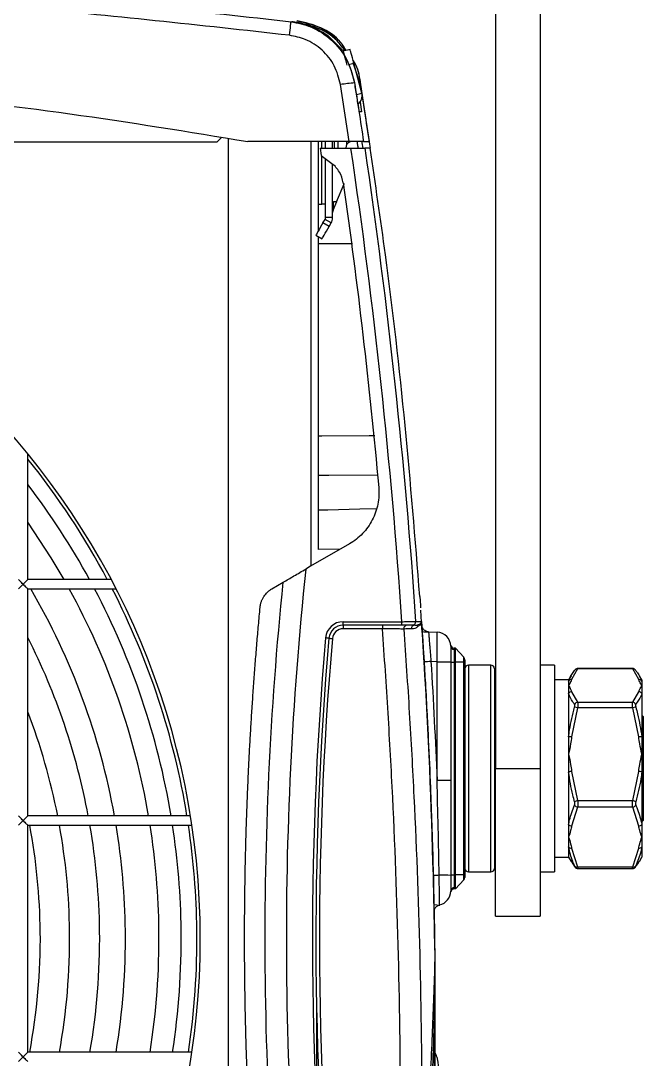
# Model space of a CAD drawing. Extents: x 14.8 to 109.8, y 1.6 to 86.6.
# Drawn here: x 51.498 to 54.133, y 36.308 to 40.702 of the extents above; entities that cross this region are included whole.
import ezdxf

# ---------------------------------------------------------------- set-up
doc = ezdxf.new("R2010")
doc.units = 0
doc.header["$MEASUREMENT"] = 0
doc.layers.add('OBJECT', color=7, linetype='CONTINUOUS')

msp = doc.modelspace()

# ---------------------------------------------------------------- linework, layer by layer
at = {"layer": 'OBJECT'}
for p, q in [((53.5073, 44.1632), (53.5073, 37.5382)), ((53.6973, 44.1632), (53.6973, 37.5382)), ((52.6426, 40.6983), (52.6455, 40.6979)), ((52.6462, 40.6978), (52.6455, 40.6979)), ((52.6526, 40.697), (52.6666, 40.6953)), ((52.7965, 40.6411), (52.8638, 40.5731)), ((52.8923, 40.5807), (52.8633, 40.5729)), ((52.8856, 40.5168), (52.9078, 40.5227)), ((52.935, 40.4364), (52.9051, 40.5247)), ((52.9418, 40.3959), (52.9078, 40.5227)), ((52.8891, 40.1913), (52.8521, 40.432)), ((52.912, 40.4392), (52.9111, 40.4393)), ((52.935, 40.4364), (52.9405, 40.4007)), ((52.9586, 40.2908), (52.9366, 40.443)), ((52.9198, 40.39), (52.9418, 40.3959)), ((52.9422, 40.3899), (52.9728, 40.1913)), ((52.9344, 40.3584), (52.941, 40.3163)), ((52.941, 40.3163), (52.9313, 40.3163)), ((52.3283, 40.1882), (52.3487, 40.2086)), ((52.3283, 40.1882), (45.6883, 40.1882)), ((52.3783, 33.4632), (52.3783, 40.204)), ((52.8891, 40.1913), (52.4594, 40.1913)), ((52.7263, 40.1913), (52.7263, 38.3945)), ((52.7583, 39.8132), (52.7583, 40.1913)), ((52.7651, 40.1632), (52.7694, 40.1326)), ((52.7651, 40.1632), (52.8958, 40.1632)), ((52.7733, 40.1632), (52.7733, 40.1913)), ((52.7883, 40.1632), (52.7883, 40.1913)), ((52.8183, 40.1632), (52.8183, 40.1913)), ((52.8787, 40.1769), (52.8793, 40.1913)), ((52.9492, 40.1913), (52.9728, 40.1913)), ((52.9782, 40.1632), (52.9544, 40.1632)), ((52.7733, 39.9263), (52.7733, 40.1297)), ((52.7883, 39.8692), (52.7883, 40.1184)), ((52.8183, 39.8692), (52.8183, 40.0956)), ((52.7583, 39.9263), (52.7733, 39.9263)), ((52.7883, 39.9263), (52.7733, 39.9263)), ((52.8203, 39.9009), (52.8358, 39.9374)), ((52.7777, 39.8468), (52.7863, 39.8617)), ((52.8123, 39.8467), (52.7863, 39.8617)), ((52.8183, 39.8692), (52.7883, 39.8692)), ((52.8037, 39.8318), (52.7777, 39.8468)), ((52.8037, 39.8318), (52.8123, 39.8467)), ((52.7477, 39.7949), (52.7737, 39.7799)), ((52.7583, 38.4647), (52.7583, 39.7888)), ((52.9032, 39.7583), (52.7583, 39.7583)), ((51.5283, 38.3382), (51.5283, 38.8706)), ((52.8522, 38.4671), (52.7583, 38.4647)), ((51.881, 38.3382), (51.5283, 38.3382)), ((52.5611, 38.2982), (52.6094, 38.3266)), ((51.5283, 38.2982), (51.9018, 38.2982)), ((51.5283, 37.3382), (51.5283, 38.2982)), ((53.1115, 38.1445), (52.8625, 38.1445)), ((52.8625, 38.1445), (52.8625, 38.1295)), ((52.863, 38.1595), (53.112, 38.1595)), ((53.0295, 38.1445), (53.0295, 38.1295)), ((53.1665, 38.1445), (53.155, 38.1445)), ((53.1699, 38.1605), (53.1947, 38.1605)), ((53.1943, 38.1593), (53.1944, 38.1595)), ((53.0295, 38.1295), (52.8625, 38.1295)), ((53.2248, 38.1165), (53.2604, 38.1152)), ((53.3183, 38.0553), (53.3183, 37.9903)), ((53.3383, 38.0475), (53.3324, 38.0477)), ((53.3328, 38.0418), (53.3328, 37.9882)), ((53.3383, 37.9882), (53.3383, 38.0475)), ((53.3383, 38.0475), (53.3743, 38.009)), ((53.3743, 37.9882), (53.3743, 38.009)), ((53.2059, 37.9894), (53.2049, 38.0053)), ((53.2604, 37.9903), (53.2348, 37.9912)), ((53.2604, 37.489), (53.2604, 37.9903)), ((53.2604, 37.9903), (53.3183, 37.9903)), ((53.3183, 37.9903), (53.3183, 37.489)), ((53.3183, 37.9882), (53.3328, 37.9882)), ((53.3328, 37.9882), (53.3328, 37.0882)), ((53.3383, 37.9882), (53.3328, 37.9882)), ((53.3383, 37.0882), (53.3383, 37.9882)), ((53.3743, 37.9882), (53.3383, 37.9882)), ((53.3743, 37.0882), (53.3743, 37.9882)), ((53.3743, 37.9882), (53.3783, 37.9882)), ((53.3783, 37.9987), (53.3783, 37.9882)), ((53.3783, 37.9882), (53.3783, 37.0882)), ((53.4883, 37.9757), (53.3933, 37.9757)), ((53.3933, 37.9757), (53.3933, 37.5382)), ((53.4883, 37.5382), (53.4883, 37.9757)), ((53.7573, 37.9757), (53.6973, 37.9757)), ((53.7573, 37.9757), (53.7573, 37.1007)), ((53.5033, 37.9607), (53.5033, 37.5382)), ((53.8276, 37.931), (53.8173, 37.9132)), ((53.8557, 37.9594), (53.8303, 37.9152)), ((54.089, 37.9594), (53.8557, 37.9594)), ((54.088, 37.9613), (53.8566, 37.9613)), ((54.1143, 37.9152), (54.089, 37.9594)), ((54.1273, 37.9132), (54.117, 37.9311)), ((53.8173, 37.9132), (53.7573, 37.9132)), ((53.8173, 37.9132), (53.8173, 37.9085)), ((53.8173, 37.9085), (53.8173, 37.1632)), ((53.8173, 37.9085), (53.8173, 37.8891)), ((53.8173, 37.8891), (53.8173, 37.8553)), ((54.1273, 37.9132), (54.1273, 37.9085)), ((54.1273, 37.9085), (54.1273, 37.8891)), ((54.1273, 37.8891), (54.1273, 37.8553)), ((53.8173, 37.8553), (53.8173, 37.6722)), ((53.8303, 37.863), (53.8557, 37.8188)), ((54.089, 37.8188), (54.1143, 37.863)), ((54.1273, 37.8553), (54.1273, 37.6722)), ((53.8557, 37.7956), (53.8303, 37.6719)), ((53.8557, 37.8188), (54.089, 37.8188)), ((54.089, 37.7956), (53.8557, 37.7956)), ((54.1143, 37.6719), (54.089, 37.7956)), ((54.1333, 37.7582), (54.1273, 37.7642)), ((54.1333, 37.7582), (54.1333, 37.3182)), ((53.8173, 37.6722), (53.8173, 37.5991)), ((54.1273, 37.6722), (54.1273, 37.5991)), ((53.8173, 37.5991), (53.8173, 37.5234)), ((54.1273, 37.5991), (54.1273, 37.5234)), ((53.3933, 37.5382), (53.3933, 37.1007)), ((53.4883, 37.1007), (53.4883, 37.5382)), ((53.5033, 37.5382), (53.5033, 37.1157)), ((53.5073, 37.5382), (53.6973, 37.5382)), ((53.5073, 36.9132), (53.5073, 37.5382)), ((53.6973, 37.5382), (53.6973, 36.9132)), ((53.8303, 37.5262), (53.8557, 37.4025)), ((54.089, 37.4025), (54.1143, 37.5262)), ((53.2604, 37.489), (53.3183, 37.489)), ((53.8173, 37.5234), (53.8173, 37.3019)), ((54.1273, 37.5234), (54.1273, 37.3019)), ((53.8557, 37.4025), (54.089, 37.4025)), ((53.8557, 37.3744), (53.8303, 37.295)), ((54.089, 37.3744), (53.8557, 37.3744)), ((54.1143, 37.295), (54.089, 37.3744)), ((52.2165, 37.3382), (51.5283, 37.3382)), ((54.1273, 37.3122), (54.1333, 37.3182)), ((51.5283, 37.2982), (52.2227, 37.2982)), ((51.5283, 36.3382), (51.5283, 37.2982)), ((53.8173, 37.3019), (53.8173, 37.2482)), ((54.1273, 37.3019), (54.1273, 37.2482)), ((53.8173, 37.2482), (53.8173, 37.2063)), ((54.1273, 37.2482), (54.1273, 37.2063)), ((53.8173, 37.2063), (53.8173, 37.1632)), ((53.8303, 37.2014), (53.8557, 37.1219)), ((54.089, 37.1219), (54.1143, 37.2014)), ((54.1273, 37.2063), (54.1273, 37.1632)), ((53.7573, 37.1632), (53.8173, 37.1632)), ((53.8173, 37.1632), (53.8276, 37.1454)), ((53.8286, 37.146), (53.8427, 37.1237)), ((54.117, 37.1454), (54.1273, 37.1632)), ((53.2448, 37.0858), (53.245, 37.0773)), ((53.2453, 37.0675), (53.2448, 37.0858)), ((53.3183, 37.0882), (53.3328, 37.0882)), ((53.3328, 37.0882), (53.3328, 37.0339)), ((53.3383, 37.0882), (53.3328, 37.0882)), ((53.3383, 37.0289), (53.3383, 37.0882)), ((53.3743, 37.0882), (53.3383, 37.0882)), ((53.3743, 37.0675), (53.3743, 37.0882)), ((53.3743, 37.0882), (53.3783, 37.0882)), ((53.3783, 37.0882), (53.3783, 37.0777)), ((53.3933, 37.1007), (53.4883, 37.1007)), ((53.6973, 37.1007), (53.7573, 37.1007)), ((53.8557, 37.1219), (54.089, 37.1219)), ((53.8566, 37.1151), (54.088, 37.1151)), ((53.3743, 37.0675), (53.3383, 37.0289)), ((53.3325, 37.0287), (53.3324, 37.0287)), ((53.3383, 37.0289), (53.3325, 37.0287)), ((53.2604, 36.9612), (53.2473, 36.9607)), ((53.5073, 36.9132), (53.6973, 36.9132)), ((52.75, 36.5549), (52.75, 36.1842)), ((52.2227, 36.3382), (51.5283, 36.3382))]:
    msp.add_line(p, q, dxfattribs=at)
at = {"layer": 'OBJECT', "flags": 128}
for points in [[(52.6356, 40.6408), (52.637, 40.6521), (52.6383, 40.6629), (52.6395, 40.6729), (52.6405, 40.6815), (52.6414, 40.6887), (52.6421, 40.6939), (52.6425, 40.6972), (52.6426, 40.6983)], [(52.8633, 40.5729), (52.8636, 40.5718), (52.8645, 40.5685), (52.8659, 40.5632), (52.8678, 40.556), (52.8702, 40.5472), (52.8729, 40.5372), (52.8758, 40.5263), (52.8788, 40.515)], [(52.9078, 40.5227), (52.9048, 40.534), (52.9019, 40.5449), (52.8992, 40.5549), (52.8968, 40.5637), (52.8949, 40.5709), (52.8934, 40.5763), (52.8926, 40.5796), (52.8923, 40.5807)], [(52.7694, 40.1326), (52.7753, 40.1282), (52.8147, 40.0985)], [(52.8354, 39.9363), (52.8672, 40.0127), (52.8677, 40.0138)], [(52.7777, 39.8468), (52.7719, 39.8367), (52.7663, 39.827), (52.7611, 39.818), (52.7565, 39.8101), (52.7528, 39.8036), (52.75, 39.7988), (52.7483, 39.7959), (52.7477, 39.7949)], [(52.7737, 39.7799), (52.7743, 39.7809), (52.776, 39.7838), (52.7788, 39.7886), (52.7825, 39.7951), (52.7871, 39.803), (52.7922, 39.812), (52.7979, 39.8217), (52.8037, 39.8318)], [(52.7583, 38.9459), (52.7722, 38.9459), (52.9727, 38.9473), (52.997, 38.9475)], [(53.0115, 38.7801), (52.8021, 38.7787), (52.7722, 38.7785), (52.7583, 38.7784)], [(52.7583, 38.6322), (52.7981, 38.6333), (52.9343, 38.6368), (53.0045, 38.6386)], [(51.6816, 38.3382), (51.627, 38.4304), (51.5283, 38.5807)], [(52.8893, 38.4886), (52.7253, 38.3939), (52.7052, 38.3824)], [(51.5083, 38.3182), (51.5049, 38.3217), (51.5015, 38.3251), (51.4983, 38.3282), (51.4955, 38.3311), (51.493, 38.3335), (51.491, 38.3355), (51.4895, 38.337), (51.4886, 38.3379), (51.4883, 38.3382)], [(51.4883, 38.2982), (51.4884, 38.2983), (51.4891, 38.299), (51.4904, 38.3003), (51.4924, 38.3023), (51.4949, 38.3047), (51.4978, 38.3077), (51.5011, 38.311), (51.5046, 38.3145), (51.5083, 38.3182)], [(51.5283, 38.3382), (51.528, 38.3379), (51.5271, 38.337), (51.5256, 38.3355), (51.5236, 38.3335), (51.5212, 38.3311), (51.5183, 38.3282), (51.5152, 38.3251), (51.5118, 38.3217), (51.5083, 38.3182)], [(51.5083, 38.3182), (51.512, 38.3145), (51.5155, 38.311), (51.5189, 38.3077), (51.5218, 38.3047), (51.5243, 38.3023), (51.5262, 38.3003), (51.5276, 38.299), (51.5282, 38.2983), (51.5283, 38.2982)], [(52.8027, 38.0897), (52.803, 38.0896), (52.8038, 38.0896), (52.8052, 38.0894), (52.8071, 38.0893), (52.8093, 38.0891), (52.8119, 38.0889), (52.8147, 38.0886), (52.8176, 38.0884)], [(53.8439, 37.9547), (53.8437, 37.9544), (53.8427, 37.9528)], [(54.102, 37.9528), (54.101, 37.9544), (54.1007, 37.9547)], [(51.5083, 37.3182), (51.5049, 37.3217), (51.5015, 37.3251), (51.4983, 37.3282), (51.4955, 37.3311), (51.493, 37.3335), (51.491, 37.3355), (51.4895, 37.337), (51.4886, 37.3379), (51.4883, 37.3382)], [(51.4883, 37.2982), (51.4884, 37.2983), (51.4891, 37.299), (51.4904, 37.3003), (51.4924, 37.3023), (51.4949, 37.3047), (51.4978, 37.3077), (51.5011, 37.311), (51.5046, 37.3145), (51.5083, 37.3182)], [(51.5283, 37.3382), (51.528, 37.3379), (51.5271, 37.337), (51.5256, 37.3355), (51.5236, 37.3335), (51.5212, 37.3311), (51.5183, 37.3282), (51.5152, 37.3251), (51.5118, 37.3217), (51.5083, 37.3182)], [(51.5083, 37.3182), (51.512, 37.3145), (51.5155, 37.311), (51.5189, 37.3077), (51.5218, 37.3047), (51.5243, 37.3023), (51.5262, 37.3003), (51.5276, 37.299), (51.5282, 37.2983), (51.5283, 37.2982)], [(53.8427, 37.1237), (53.8437, 37.1221), (53.8439, 37.1218)], [(54.1007, 37.1218), (54.101, 37.1221), (54.102, 37.1237)], [(53.2508, 36.7704), (53.2494, 36.8649), (53.2453, 37.0675)], [(53.3189, 37.019), (53.3185, 37.0179), (53.3183, 37.0167)], [(51.5083, 36.3182), (51.5049, 36.3217), (51.5015, 36.3251), (51.4983, 36.3282), (51.4955, 36.3311), (51.493, 36.3335), (51.491, 36.3355), (51.4895, 36.337), (51.4886, 36.3379), (51.4883, 36.3382)], [(51.5283, 36.3382), (51.528, 36.3379), (51.5271, 36.337), (51.5256, 36.3355), (51.5236, 36.3335), (51.5212, 36.3311), (51.5183, 36.3282), (51.5152, 36.3251), (51.5118, 36.3217), (51.5083, 36.3182)], [(51.4883, 36.2982), (51.4884, 36.2983), (51.4891, 36.299), (51.4904, 36.3003), (51.4924, 36.3023), (51.4949, 36.3047), (51.4978, 36.3077), (51.5011, 36.311), (51.5046, 36.3145), (51.5083, 36.3182)], [(51.5083, 36.3182), (51.512, 36.3145), (51.5155, 36.311), (51.5189, 36.3077), (51.5218, 36.3047), (51.5243, 36.3023), (51.5262, 36.3003), (51.5276, 36.299), (51.5282, 36.2983), (51.5283, 36.2982)]]:
    msp.add_lwpolyline(points, dxfattribs=at)
at = {"layer": 'OBJECT'}
for centre, radius, start, end in [((52.6512, 40.6856), 0.0115, 71.9949, 83.0019), ((52.8372, 40.6069), 0.0532, 139.9011, 144.756), ((52.9385, 39.9789), 0.4612, 93.4025, 100.7915), ((52.8983, 40.3842), 0.045, 308.577, 15), ((52.9049, 40.1632), 0.03, 108.1902, 180), ((49.0083, 36.8182), 3.25, 0, 267.3717), ((52.8433, 39.8911), 0.025, 157.0138, 179.9722), ((52.7733, 39.8692), 0.015, 330, 0), ((52.7733, 39.8692), 0.045, 330, 0), ((49.0083, 36.8182), 3.2357, 28.019, 38.8473), ((49.0083, 36.8182), 3.1693, 28.6594, 37.3324), ((49.0083, 36.8182), 2.9331, 10.2119, 30.3042), ((49.0083, 36.8182), 3.0752, 9.7353, 28.7688), ((49.0083, 36.8182), 3.1693, 9.4435, 27.8385), ((49.0083, 36.8182), 3.2357, 9.248, 27.2196), ((27.8039, 36.4432), 25.449, 3.51915, 3.97698), ((52.863, 38.0845), 0.075, 90, 175.0376), ((52.8625, 38.0845), 0.06, 90, 175.0376), ((52.7551, 38.1557), 0.1079, 354.0131, 1.9886), ((53.0041, 38.1557), 0.1079, 354.0131, 1.9886), ((53.1345, 38.1295), 0.015, 90.0838, 183.9225), ((53.1665, 38.1295), 0.015, 90.0476, 182.0348), ((53.155, 38.1595), 0.015, 270.0067, 3.874), ((52.8625, 38.0845), 0.045, 90, 175.0376), ((53.2583, 38.0553), 0.06, 0, 88), ((49.0083, 36.8182), 2.8241, 10.6103, 26.8352), ((67.4463, 36.8182), 14.7132, 175.03757, 185.88151), ((67.4458, 36.8182), 14.6982, 175.03757, 185.88151), ((67.4458, 36.8182), 14.6832, 175.03757, 185.88151), ((52.69, 36.9183), 1.1768, 84.5059, 85.2109), ((53.333, 38.0627), 0.015, 185.6928, 268), ((53.3326, 38.056), 0.0143, 183.0253, 270.9889), ((53.3633, 37.9987), 0.015, 0, 43), ((53.4324, 34.6284), 3.3686, 93.3628, 93.8553), ((53.3933, 37.9607), 0.015, 90, 180), ((53.4883, 37.9607), 0.015, 0, 90), ((53.8541, 37.9464), 0.0131, 82.9524, 140.7074), ((54.0905, 37.9462), 0.0132, 39.9107, 96.717), ((53.8295, 37.9008), 0.0144, 86.5953, 147.4744), ((54.1152, 37.9008), 0.0144, 32.5257, 93.4057), ((53.5183, 37.8655), 0.015, 180, 222.8334), ((53.8309, 37.8472), 0.0158, 92.1095, 149.1584), ((54.1138, 37.8472), 0.0158, 30.8415, 87.8917), ((53.8574, 37.8025), 0.0164, 96.1484, 154.3244), ((53.8411, 37.7494), 0.0484, 72.5109, 88.1449), ((54.0872, 37.8025), 0.0164, 25.6769, 83.8503), ((54.1035, 37.7494), 0.0484, 91.8549, 107.4892), ((49.0083, 36.8182), 2.6969, 11.1173, 20.8648), ((53.8228, 37.6194), 0.0531, 81.883, 95.9475), ((54.1218, 37.6194), 0.0531, 84.0527, 98.1167), ((53.8354, 37.4696), 0.0568, 95.1493, 108.58), ((54.1092, 37.4696), 0.0568, 71.4199, 84.8514), ((53.8695, 37.3468), 0.0574, 103.9098, 117.822), ((54.0752, 37.3468), 0.0574, 62.1788, 76.0893), ((53.8587, 37.3929), 0.0187, 210.9049, 260.7002), ((54.086, 37.3929), 0.0187, 279.3012, 329.0938), ((49.0083, 36.8182), 2.5729, 0.6515, 10.7522), ((49.0083, 36.8182), 2.6969, 0.6515, 10.2524), ((49.0083, 36.8182), 2.8241, 0.6515, 9.7857), ((49.0083, 36.8182), 2.9331, 0.6515, 9.4189), ((49.0083, 36.8182), 3.0752, 0.6515, 8.98), ((49.0083, 36.8182), 3.1693, 0.6515, 8.7112), ((49.0083, 36.8182), 3.2357, 0.6515, 8.5311), ((53.8312, 37.3123), 0.0173, 217.0158, 267.2063), ((54.1135, 37.3123), 0.0173, 272.7925, 322.9843), ((53.5183, 37.211), 0.015, 137.1666, 180), ((53.8285, 37.2161), 0.0149, 221.1693, 277.0065), ((54.1161, 37.2161), 0.0149, 262.9928, 318.8305), ((53.4265, 30.6499), 6.4385, 91.39871, 91.61676), ((53.2801, 34.1129), 2.9736, 89.2641, 90.2084), ((53.3933, 37.1157), 0.015, 180, 270), ((53.4883, 37.1157), 0.015, 270, 0), ((53.8525, 37.1342), 0.0127, 219.4784, 284.494), ((54.0922, 37.1342), 0.0127, 255.5072, 320.5204), ((53.3633, 37.0777), 0.015, 317, 0), ((53.2583, 37.0196), 0.06, 282.725, 359.9996), ((53.3327, 37.0195), 0.0143, 89.4096, 177.4169), ((53.333, 37.0137), 0.015, 92, 159.2219), ((49.0083, 36.8182), 2.5729, 349.2478, 0.6515), ((49.0083, 36.8182), 2.6969, 349.7476, 0.6515), ((49.0083, 36.8182), 2.8241, 350.2143, 0.6515), ((49.0083, 36.8182), 2.9331, 350.5811, 0.6515), ((49.0083, 36.8182), 3.0752, 351.02, 0.6515), ((49.0083, 36.8182), 3.1693, 351.2888, 0.6515), ((49.0083, 36.8182), 3.2357, 351.4689, 0.6515), ((49.0083, 36.8182), 3.25, 272.6283, 0), ((27.8039, 36.4432), 25.449, 357.75535, 0.62349)]:
    msp.add_arc(centre, radius, start, end, dxfattribs=at)
msp.add_ellipse((53.2583, 37.9902), major_axis=(0.0021, 0.125), ratio=0.016736, start_param=4.713303, end_param=6.282881, dxfattribs=at)
for points, knots in [([(45.3741, 40.6983), (45.7891, 40.7438), (46.6198, 40.8351), (47.8685, 40.9056), (49.1166, 40.9279), (50.3276, 40.8975), (51.5043, 40.8245), (52.263, 40.7403), (52.6426, 40.6983)], [0, 0, 0, 0, 0.171879, 0.344058, 0.51475, 0.685735, 0.842753, 1, 1, 1, 1]), ([(52.6356, 40.6408), (52.2572, 40.6827), (51.5, 40.7667), (50.3264, 40.8396), (49.1171, 40.87), (47.8721, 40.8477), (46.6251, 40.7774), (45.796, 40.6864), (45.3811, 40.6408)], [0, 0, 0, 0, 0.157018, 0.314265, 0.484956, 0.655942, 0.827821, 1, 1, 1, 1]), ([(52.6426, 40.6983), (52.671, 40.6924), (52.7337, 40.6795), (52.8172, 40.6237), (52.8846, 40.541), (52.9022, 40.4732), (52.9111, 40.4393)], [0, 0, 0, 0, 0.216944, 0.477898, 0.738961, 1, 1, 1, 1]), ([(52.6548, 40.6966), (52.6525, 40.6969), (52.6496, 40.6974), (52.6465, 40.6978), (52.6457, 40.6979), (52.6455, 40.6979)], [0, 0, 0, 0, 0.735219, 0.953666, 1, 1, 1, 1]), ([(52.6455, 40.6979), (52.6456, 40.6979), (52.648, 40.6976), (52.6503, 40.6973), (52.6526, 40.697)], [0, 0, 0, 0, 0.042902, 1, 1, 1, 1]), ([(52.7469, 40.6657), (52.7379, 40.6703), (52.7145, 40.6823), (52.6808, 40.6922), (52.6563, 40.6962), (52.6462, 40.6978)], [0, 0, 0, 0, 0.2675929, 0.6977501, 1, 1, 1, 1]), ([(52.6993, 40.6852), (52.6966, 40.6864), (52.679, 40.6939), (52.6614, 40.6959), (52.6463, 40.6978), (52.6462, 40.6978)], [0, 0, 0, 0, 0.150174, 0.991243, 1, 1, 1, 1]), ([(52.6526, 40.697), (52.664, 40.6953), (52.6957, 40.6903), (52.7457, 40.6735), (52.7813, 40.6508), (52.7965, 40.6411)], [0, 0, 0, 0, 0.242075, 0.675295, 1, 1, 1, 1]), ([(52.8704, 40.5748), (52.8601, 40.5894), (52.8296, 40.6324), (52.7568, 40.676), (52.6948, 40.6893), (52.6666, 40.6953)], [0, 0, 0, 0, 0.218961, 0.646009, 1, 1, 1, 1]), ([(52.6669, 40.7022), (52.7007, 40.6943), (52.7684, 40.6785), (52.8412, 40.6296), (52.8674, 40.5881), (52.875, 40.5761)], [0, 0, 0, 0, 0.415135, 0.830273, 1, 1, 1, 1]), ([(52.8761, 40.5764), (52.8686, 40.5883), (52.8424, 40.6296), (52.7698, 40.6784), (52.7021, 40.6941), (52.6683, 40.702)], [0, 0, 0, 0, 0.168449, 0.584235, 1, 1, 1, 1]), ([(52.7999, 40.6321), (52.7852, 40.6437), (52.7679, 40.6573), (52.7495, 40.6646), (52.7468, 40.6656)], [0, 0, 0, 0, 0.856408, 1, 1, 1, 1]), ([(52.8521, 40.432), (52.845, 40.4593), (52.8307, 40.514), (52.7764, 40.5807), (52.709, 40.6257), (52.6585, 40.6361), (52.6356, 40.6408)], [0, 0, 0, 0, 0.261052, 0.522109, 0.783053, 1, 1, 1, 1]), ([(52.912, 40.4392), (52.9031, 40.4731), (52.8854, 40.5408), (52.8362, 40.6018), (52.8047, 40.6281), (52.7999, 40.6321)], [0, 0, 0, 0, 0.458301, 0.916593, 1, 1, 1, 1]), ([(52.9366, 40.443), (52.9317, 40.4722), (52.926, 40.5056), (52.9067, 40.5323), (52.9043, 40.5357)], [0, 0, 0, 0, 0.874602, 1, 1, 1, 1]), ([(52.9052, 40.5325), (52.9068, 40.5302), (52.9252, 40.5044), (52.9304, 40.4724), (52.9352, 40.4432)], [0, 0, 0, 0, 0.090454, 1, 1, 1, 1]), ([(45.5572, 40.1913), (45.5813, 40.1955), (45.8558, 40.2433), (46.3828, 40.323), (47.1407, 40.4088), (47.9013, 40.4655), (48.6636, 40.4932), (49.4263, 40.4918), (50.1885, 40.4615), (50.9489, 40.4015), (51.7068, 40.3146), (52.2086, 40.2324), (52.4594, 40.1913)], [0, 0, 0, 0, 0.010564, 0.120488, 0.230452, 0.340376, 0.4503, 0.560264, 0.670188, 0.780112, 0.890076, 1, 1, 1, 1]), ([(52.9111, 40.4393), (52.9173, 40.3998), (52.9303, 40.3172), (52.9427, 40.2345), (52.9492, 40.1913)], [0, 0, 0, 0, 0.4780565, 1, 1, 1, 1]), ([(52.9313, 40.3163), (52.9282, 40.3361), (52.9219, 40.3771), (52.9153, 40.418), (52.912, 40.4392)], [0, 0, 0, 0, 0.4823772, 1, 1, 1, 1]), ([(52.8272, 40.1632), (52.827, 40.1703), (52.8268, 40.1793), (52.8266, 40.1894), (52.8265, 40.1916)], [0, 0, 0, 0, 0.779812, 1, 1, 1, 1]), ([(52.8418, 40.1632), (52.8419, 40.1703), (52.8421, 40.1793), (52.8423, 40.1892), (52.8424, 40.1913)], [0, 0, 0, 0, 0.7808399, 1, 1, 1, 1]), ([(52.9492, 40.1913), (52.9484, 40.1913), (52.9468, 40.1913), (52.9361, 40.1913), (52.9208, 40.1913), (52.9041, 40.1913), (52.8932, 40.1913), (52.8891, 40.1913)], [0, 0, 0, 0, 0.215667, 0.431323, 0.647447, 0.865485, 1, 1, 1, 1]), ([(52.8958, 40.1632), (52.9035, 40.1632), (52.911, 40.1632), (52.9215, 40.1632), (52.9249, 40.1632), (52.9311, 40.1632), (52.9341, 40.1632), (52.9395, 40.1632), (52.9419, 40.1632), (52.9462, 40.1632), (52.9481, 40.1632), (52.9526, 40.1632), (52.9542, 40.1632), (52.9544, 40.1632)], [0, 0, 0, 0, 0.25, 0.25, 0.375, 0.375, 0.5, 0.5, 0.625, 0.625, 0.75, 0.75, 1, 1, 1, 1]), ([(53.1875, 38.2665), (53.168, 38.5078), (53.129, 38.9907), (53.0575, 39.6232), (52.9994, 40.0131), (52.977, 40.1632)], [0, 0, 0, 0, 0.3805473, 0.7614048, 1, 1, 1, 1]), ([(52.8633, 40.0163), (52.8609, 40.0327), (52.8556, 40.0479), (52.843, 40.0693), (52.8382, 40.0758), (52.8273, 40.088), (52.8213, 40.0936), (52.8147, 40.0985)], [0, 0, 0, 0, 0.5, 0.5, 0.75, 0.75, 1, 1, 1, 1]), ([(52.8231, 39.9363), (52.8228, 39.9363), (52.8223, 39.9362), (52.8215, 39.9355), (52.8208, 39.9344), (52.8199, 39.9322), (52.8187, 39.9263), (52.8184, 39.9205), (52.8183, 39.9159), (52.8183, 39.9153)], [0, 0, 0, 0, 0.068698, 0.127222, 0.185765, 0.267015, 0.414971, 0.912615, 1, 1, 1, 1]), ([(52.8203, 39.9009), (52.8203, 39.9009), (52.8203, 39.9012), (52.8209, 39.9072), (52.822, 39.9204), (52.8228, 39.9316), (52.8231, 39.9363)], [0, 0, 0, 0, 0.067503, 0.302358, 0.707685, 1, 1, 1, 1]), ([(52.8354, 39.9363), (52.8346, 39.9363), (52.8333, 39.9363), (52.8261, 39.9363), (52.8231, 39.9363)], [0, 0, 0, 0, 0.592051, 1, 1, 1, 1]), ([(53.0134, 38.7276), (53.0156, 38.7038), (53.0143, 38.6803), (53.0075, 38.6453), (53.0043, 38.6337), (52.9965, 38.6114), (52.9918, 38.6006), (52.981, 38.5796), (52.9747, 38.5694), (52.9609, 38.5501), (52.9534, 38.541), (52.9289, 38.5154), (52.91, 38.5005), (52.8893, 38.4886)], [0, 0, 0, 0, 0.25, 0.25, 0.375, 0.375, 0.5, 0.5, 0.625, 0.625, 0.75, 0.75, 1, 1, 1, 1]), ([(52.6094, 38.3266), (52.6162, 38.3306), (52.6234, 38.3349), (52.6386, 38.3437), (52.6466, 38.3484), (52.6629, 38.3579), (52.6712, 38.3627), (52.6881, 38.3725), (52.6966, 38.3774), (52.7052, 38.3824)], [0, 0, 0, 0, 0.25, 0.25, 0.5, 0.5, 0.75, 0.75, 1, 1, 1, 1]), ([(52.7052, 38.3824), (52.6755, 38.1021), (52.6537, 37.8211), (52.6264, 37.2583), (52.6207, 36.9765), (52.6254, 36.4129), (52.6357, 36.1312), (52.6725, 35.5694), (52.6988, 35.289), (52.7332, 35.0094)], [0, 0, 0, 0, 0.25, 0.25, 0.5, 0.5, 0.75, 0.75, 1, 1, 1, 1]), ([(52.6362, 35.0657), (52.6042, 35.3362), (52.5796, 35.6073), (52.5454, 36.1505), (52.5357, 36.4228), (52.5312, 36.9676), (52.5364, 37.2399), (52.5617, 37.784), (52.5818, 38.0557), (52.6093, 38.3267)], [0, 0, 0, 0, 0.25, 0.25, 0.5, 0.5, 0.75, 0.75, 1, 1, 1, 1]), ([(52.5115, 38.2205), (52.5117, 38.2223), (52.5121, 38.226), (52.5131, 38.2315), (52.5144, 38.2369), (52.516, 38.2423), (52.5179, 38.2477), (52.5201, 38.2529), (52.5227, 38.2581), (52.5255, 38.2631), (52.5295, 38.2693), (52.5351, 38.2767), (52.5427, 38.2847), (52.5514, 38.2921), (52.5578, 38.2962), (52.5611, 38.2982)], [0, 0, 0, 0, 0.052614, 0.105662, 0.15928, 0.213605, 0.268763, 0.324877, 0.382065, 0.440437, 0.500095, 0.612675, 0.733256, 0.862252, 1, 1, 1, 1]), ([(53.1875, 38.2665), (53.1882, 38.2577), (53.1888, 38.2492), (53.1897, 38.2367), (53.19, 38.2326), (53.1905, 38.2248), (53.1908, 38.221), (53.191, 38.2175)], [0, 0, 0, 0, 0.5, 0.5, 0.75, 0.75, 1, 1, 1, 1]), ([(52.5365, 35.1714), (52.5337, 35.1967), (52.5282, 35.2474), (52.5204, 35.3234), (52.513, 35.3994), (52.506, 35.4754), (52.4993, 35.5515), (52.4931, 35.6276), (52.4872, 35.7038), (52.4817, 35.78), (52.4766, 35.8562), (52.4719, 35.9324), (52.4676, 36.0086), (52.4637, 36.0849), (52.4602, 36.1612), (52.457, 36.2375), (52.4542, 36.3138), (52.4519, 36.3901), (52.4499, 36.4665), (52.4483, 36.5428), (52.4471, 36.6192), (52.4463, 36.6955), (52.4458, 36.7719), (52.4458, 36.8483), (52.4461, 36.9246), (52.4469, 37.001), (52.448, 37.0773), (52.4495, 37.1537), (52.4514, 37.23), (52.4537, 37.3063), (52.4564, 37.3826), (52.4594, 37.4589), (52.4629, 37.5352), (52.4667, 37.6114), (52.471, 37.6877), (52.4756, 37.7639), (52.4806, 37.84), (52.486, 37.9162), (52.4918, 37.9923), (52.498, 38.0684), (52.5045, 38.1445), (52.5092, 38.1952), (52.5115, 38.2205)], [0, 0, 0, 0, 0.025007, 0.050014, 0.07502, 0.100026, 0.125031, 0.150036, 0.175041, 0.200045, 0.22505, 0.250053, 0.275057, 0.30006, 0.325062, 0.350064, 0.375066, 0.400068, 0.425069, 0.45007, 0.47507, 0.50007, 0.52507, 0.55007, 0.575069, 0.600067, 0.625066, 0.650064, 0.675061, 0.700059, 0.725056, 0.750052, 0.775049, 0.800045, 0.82504, 0.850036, 0.87503, 0.900025, 0.925019, 0.950013, 0.975007, 1, 1, 1, 1]), ([(53.155, 38.1445), (53.1547, 38.1445), (53.15, 38.1445), (53.138, 38.1445), (53.1332, 38.1445), (53.1228, 38.1445), (53.1172, 38.1445), (53.1115, 38.1445)], [0, 0, 0, 0, 0.5, 0.5, 0.75, 0.75, 1, 1, 1, 1]), ([(53.112, 38.1595), (53.1196, 38.1596), (53.1271, 38.1597), (53.1375, 38.1599), (53.1408, 38.16), (53.147, 38.1601), (53.15, 38.1601), (53.1553, 38.1602), (53.1577, 38.1603), (53.1619, 38.1603), (53.1637, 38.1604), (53.1682, 38.1604), (53.1698, 38.1605), (53.1699, 38.1605)], [0, 0, 0, 0, 0.25, 0.25, 0.375, 0.375, 0.5, 0.5, 0.625, 0.625, 0.75, 0.75, 1, 1, 1, 1]), ([(53.1665, 38.1445), (53.1672, 38.1445), (53.1707, 38.1445), (53.1816, 38.1462), (53.1913, 38.1514), (53.1935, 38.1574), (53.1943, 38.1593)], [0, 0, 0, 0, 0.043649, 0.218263, 0.749764, 1, 1, 1, 1]), ([(53.1927, 38.1536), (53.1922, 38.1514), (53.1906, 38.1453), (53.1832, 38.1416), (53.1784, 38.1392)], [0, 0, 0, 0, 0.348486, 1, 1, 1, 1]), ([(53.1969, 38.1271), (53.1961, 38.1346), (53.1952, 38.1435), (53.1934, 38.1523), (53.1931, 38.1536)], [0, 0, 0, 0, 0.8515621, 1, 1, 1, 1]), ([(53.1947, 38.1605), (53.1947, 38.1602), (53.1947, 38.1597), (53.1945, 38.159), (53.1944, 38.1586)], [0, 0, 0, 0, 0.495547, 1, 1, 1, 1]), ([(53.2242, 38.117), (53.2218, 38.1171), (53.2164, 38.1173), (53.2092, 38.1211), (53.2035, 38.126), (53.1999, 38.1311), (53.1977, 38.1357), (53.1967, 38.1392), (53.1963, 38.1414), (53.1961, 38.1424), (53.196, 38.143), (53.196, 38.1434), (53.196, 38.1436), (53.196, 38.1435), (53.196, 38.1435)], [0, 0, 0, 0, 0.152264, 0.33778, 0.49253, 0.623094, 0.72999, 0.81113, 0.852854, 0.877556, 0.899519, 0.930954, 0.991206, 1, 1, 1, 1]), ([(53.1196, 38.1285), (53.1187, 38.1285), (53.1157, 38.1285), (53.1084, 38.1286), (53.1055, 38.1286), (53.0988, 38.1287), (53.095, 38.1287), (53.0868, 38.1288), (53.0822, 38.1289), (53.0727, 38.129), (53.0677, 38.129), (53.0572, 38.1292), (53.0518, 38.1292), (53.0408, 38.1293), (53.0352, 38.1294), (53.0295, 38.1295)], [0, 0, 0, 0, 0.25, 0.25, 0.375, 0.375, 0.5, 0.5, 0.625, 0.625, 0.75, 0.75, 0.875, 0.875, 1, 1, 1, 1]), ([(53.0945, 35.2732), (53.0962, 35.3328), (53.0978, 35.3923), (53.1004, 35.5113), (53.1015, 35.5709), (53.1042, 35.7495), (53.1053, 35.8686), (53.1063, 36.2258), (53.1038, 36.4641), (53.0928, 36.9403), (53.0843, 37.1783), (53.067, 37.5352), (53.0604, 37.6541), (53.0495, 37.8324), (53.0457, 37.8918), (53.0378, 38.0107), (53.0335, 38.0701), (53.0295, 38.1295)], [0, 0, 0, 0, 0.0625, 0.0625, 0.125, 0.125, 0.25, 0.25, 0.5, 0.5, 0.75, 0.75, 0.875, 0.875, 0.9375, 0.9375, 1, 1, 1, 1]), ([(53.1196, 38.1285), (53.1236, 38.0693), (53.1278, 38.0102), (53.1357, 37.8919), (53.1395, 37.8328), (53.1503, 37.6553), (53.1568, 37.5369), (53.1741, 37.1817), (53.1826, 36.9448), (53.1936, 36.4708), (53.1961, 36.2337), (53.1953, 35.8781), (53.1943, 35.7595), (53.1916, 35.5818), (53.1906, 35.5225), (53.188, 35.404), (53.1865, 35.3447), (53.1849, 35.2855)], [0, 0, 0, 0, 0.0625, 0.0625, 0.125, 0.125, 0.25, 0.25, 0.5, 0.5, 0.75, 0.75, 0.875, 0.875, 0.9375, 0.9375, 1, 1, 1, 1]), ([(53.1784, 38.1392), (53.1751, 38.1361), (53.1697, 38.131), (53.1581, 38.1292), (53.1526, 38.129), (53.1515, 38.1289)], [0, 0, 0, 0, 0.545036, 0.909009, 1, 1, 1, 1]), ([(53.1978, 38.1174), (53.2026, 38.1173), (53.2207, 38.1166), (53.2231, 38.1165), (53.2248, 38.1165)], [0, 0, 0, 0, 0.269008, 1, 1, 1, 1]), ([(53.2248, 38.1165), (53.2247, 38.1165), (53.2249, 38.1132), (53.2256, 38.1037), (53.2259, 38.0998), (53.2266, 38.0906), (53.227, 38.0854), (53.2279, 38.0739), (53.2285, 38.0674), (53.2296, 38.0538), (53.2302, 38.0466), (53.2315, 38.0314), (53.2321, 38.0235), (53.2335, 38.0076), (53.2341, 37.9995), (53.2348, 37.9912)], [0, 0, 0, 0, 0.25, 0.25, 0.375, 0.375, 0.5, 0.5, 0.625, 0.625, 0.75, 0.75, 0.875, 0.875, 1, 1, 1, 1]), ([(53.2003, 38.0758), (53.2003, 38.0758), (53.2017, 38.0528), (53.2054, 37.9939), (53.2116, 37.8903), (53.2179, 37.7745), (53.2253, 37.6275), (53.2321, 37.4725), (53.2373, 37.3303), (53.2403, 37.2375), (53.2417, 37.1902), (53.2424, 37.1653), (53.2426, 37.158)], [0.0237699, 0.0237699, 0.0237699, 0.0237699, 0.0237952, 0.04759, 0.0849764, 0.131375, 0.1678241, 0.2374899, 0.2922153, 0.3154556, 0.3337149, 0.3412994, 0.3412994, 0.3412994, 0.3412994]), ([(53.3324, 38.0477), (53.3324, 38.0477), (53.3325, 38.0472), (53.3327, 38.0452), (53.3328, 38.0437), (53.3328, 38.0418)], [0, 0, 0, 0, 0.5, 0.5, 1, 1, 1, 1]), ([(53.8173, 37.9085), (53.8186, 37.912), (53.824, 37.927), (53.8346, 37.9416), (53.8427, 37.9528)], [0, 0, 0, 0, 0.2307856, 1, 1, 1, 1]), ([(53.8566, 37.9612), (53.8563, 37.9612), (53.8547, 37.9614), (53.8519, 37.9606), (53.8488, 37.9593), (53.8465, 37.9575), (53.845, 37.956), (53.8443, 37.9551), (53.8439, 37.9547)], [0, 0, 0, 0, 0.061301, 0.305177, 0.516062, 0.69943, 0.860597, 1, 1, 1, 1]), ([(53.8566, 37.9611), (53.8565, 37.9611), (53.8564, 37.961), (53.8559, 37.9599), (53.8557, 37.9594)], [0, 0, 0, 0, 0.591201, 1, 1, 1, 1]), ([(54.089, 37.9594), (54.0886, 37.9604), (54.0881, 37.9616), (54.088, 37.9612), (54.088, 37.9611)], [0, 0, 0, 0, 0.83473, 1, 1, 1, 1]), ([(54.1006, 37.9547), (54.1002, 37.9552), (54.0994, 37.9563), (54.0972, 37.9584), (54.0939, 37.9602), (54.0907, 37.9614), (54.0886, 37.9612), (54.088, 37.9611)], [0, 0, 0, 0, 0.177138, 0.383107, 0.609916, 0.890926, 1, 1, 1, 1]), ([(54.102, 37.9528), (54.1046, 37.9494), (54.1158, 37.935), (54.1223, 37.92), (54.1273, 37.9085)], [0, 0, 0, 0, 0.230776, 1, 1, 1, 1]), ([(53.8303, 37.9152), (53.8289, 37.9117), (53.8255, 37.903), (53.8204, 37.8944), (53.8174, 37.8892), (53.8173, 37.8891)], [0, 0, 0, 0, 0.400105, 0.989964, 1, 1, 1, 1]), ([(53.8173, 37.8891), (53.8174, 37.889), (53.8204, 37.8838), (53.8255, 37.8752), (53.8289, 37.8665), (53.8303, 37.863)], [0, 0, 0, 0, 0.0100393, 0.5998966, 1, 1, 1, 1]), ([(54.1273, 37.8891), (54.1273, 37.8892), (54.1243, 37.8944), (54.1191, 37.903), (54.1157, 37.9117), (54.1143, 37.9152)], [0, 0, 0, 0, 0.010037, 0.599895, 1, 1, 1, 1]), ([(54.1143, 37.863), (54.1157, 37.8665), (54.1191, 37.8752), (54.1243, 37.8838), (54.1273, 37.889), (54.1273, 37.8891)], [0, 0, 0, 0, 0.400104, 0.98996, 1, 1, 1, 1]), ([(53.8427, 37.8096), (53.8401, 37.8131), (53.8288, 37.8282), (53.8223, 37.8435), (53.8173, 37.8553)], [0, 0, 0, 0, 0.230777, 1, 1, 1, 1]), ([(54.1273, 37.8553), (54.1261, 37.8518), (54.1207, 37.8364), (54.1101, 37.8213), (54.102, 37.8096)], [0, 0, 0, 0, 0.230785, 1, 1, 1, 1]), ([(53.8173, 37.6722), (53.8186, 37.682), (53.824, 37.7244), (53.8346, 37.7659), (53.8427, 37.7978)], [0, 0, 0, 0, 0.230784, 1, 1, 1, 1]), ([(53.8427, 37.7978), (53.8429, 37.7985), (53.8434, 37.8007), (53.8439, 37.8041), (53.8438, 37.8076), (53.843, 37.809), (53.8427, 37.8096)], [0, 0, 0, 0, 0.142536, 0.421895, 0.711625, 1, 1, 1, 1]), ([(53.8557, 37.8188), (53.856, 37.8175), (53.8568, 37.8149), (53.8569, 37.8081), (53.8564, 37.8013), (53.8559, 37.797), (53.8557, 37.7956)], [0, 0, 0, 0, 0.286984, 0.578772, 0.858875, 1, 1, 1, 1]), ([(54.089, 37.7956), (54.0886, 37.7985), (54.0879, 37.8044), (54.0878, 37.8118), (54.0882, 37.8165), (54.0888, 37.8182), (54.089, 37.8188)], [0, 0, 0, 0, 0.286981, 0.578764, 0.858864, 1, 1, 1, 1]), ([(54.102, 37.8096), (54.1018, 37.8093), (54.1012, 37.8085), (54.1008, 37.8061), (54.1009, 37.8022), (54.1016, 37.7993), (54.102, 37.7978)], [0, 0, 0, 0, 0.142535, 0.421894, 0.71162, 1, 1, 1, 1]), ([(54.102, 37.7978), (54.1046, 37.7883), (54.1158, 37.747), (54.1223, 37.7047), (54.1273, 37.6722)], [0, 0, 0, 0, 0.230777, 1, 1, 1, 1]), ([(53.8303, 37.6719), (53.8289, 37.6622), (53.8255, 37.638), (53.8204, 37.6138), (53.8174, 37.5993), (53.8173, 37.5991)], [0, 0, 0, 0, 0.4001051, 0.9899633, 1, 1, 1, 1]), ([(54.1273, 37.5991), (54.1273, 37.5993), (54.1243, 37.6138), (54.1191, 37.638), (54.1157, 37.6622), (54.1143, 37.6719)], [0, 0, 0, 0, 0.0100375, 0.5998946, 1, 1, 1, 1]), ([(53.8173, 37.5991), (53.8174, 37.5988), (53.8204, 37.5843), (53.8255, 37.5602), (53.8289, 37.536), (53.8303, 37.5262)], [0, 0, 0, 0, 0.010037, 0.599894, 1, 1, 1, 1]), ([(54.1143, 37.5262), (54.1157, 37.536), (54.1191, 37.5602), (54.1243, 37.5843), (54.1273, 37.5988), (54.1273, 37.5991)], [0, 0, 0, 0, 0.400106, 0.989963, 1, 1, 1, 1]), ([(53.3183, 37.489), (53.3183, 37.4148), (53.3183, 37.3405), (53.3183, 37.2663), (53.3183, 37.2063), (53.3183, 37.1463), (53.3183, 37.0863)], [0, 0, 0, 0, 0.00565795, 0.00565795, 0.00565795, 0.01022995, 0.01022995, 0.01022995, 0.01022995]), ([(53.8427, 37.3976), (53.8401, 37.4071), (53.8288, 37.4485), (53.8223, 37.4908), (53.8173, 37.5234)], [0, 0, 0, 0, 0.230777, 1, 1, 1, 1]), ([(54.1273, 37.5234), (54.1261, 37.5136), (54.1207, 37.4712), (54.1101, 37.4296), (54.102, 37.3976)], [0, 0, 0, 0, 0.230784, 1, 1, 1, 1]), ([(53.8427, 37.3833), (53.8429, 37.3838), (53.8434, 37.3852), (53.8439, 37.3885), (53.8438, 37.393), (53.843, 37.396), (53.8427, 37.3976)], [0, 0, 0, 0, 0.1425308, 0.4218867, 0.7116201, 1, 1, 1, 1]), ([(53.8557, 37.4025), (53.856, 37.3995), (53.8568, 37.3935), (53.8569, 37.3847), (53.8564, 37.3783), (53.8559, 37.3754), (53.8557, 37.3744)], [0, 0, 0, 0, 0.286985, 0.57877, 0.858871, 1, 1, 1, 1]), ([(54.089, 37.3744), (54.0886, 37.3765), (54.0879, 37.3808), (54.0878, 37.3892), (54.0882, 37.3967), (54.0888, 37.4011), (54.089, 37.4025)], [0, 0, 0, 0, 0.2869855, 0.5787689, 0.8588715, 1, 1, 1, 1]), ([(54.102, 37.3976), (54.1018, 37.3968), (54.1012, 37.3946), (54.1008, 37.3908), (54.1009, 37.3865), (54.1016, 37.3843), (54.102, 37.3833)], [0, 0, 0, 0, 0.142538, 0.421896, 0.711625, 1, 1, 1, 1]), ([(53.8173, 37.3019), (53.8186, 37.3082), (53.824, 37.3356), (53.8346, 37.3626), (53.8427, 37.3833)], [0, 0, 0, 0, 0.230783, 1, 1, 1, 1]), ([(54.102, 37.3833), (54.1046, 37.3771), (54.1158, 37.3503), (54.1223, 37.3229), (54.1273, 37.3019)], [0, 0, 0, 0, 0.230778, 1, 1, 1, 1]), ([(53.8303, 37.295), (53.8289, 37.2887), (53.8255, 37.2732), (53.8204, 37.2577), (53.8174, 37.2483), (53.8173, 37.2482)], [0, 0, 0, 0, 0.400107, 0.989964, 1, 1, 1, 1]), ([(54.1273, 37.2482), (54.1273, 37.2483), (54.1243, 37.2577), (54.1191, 37.2732), (54.1157, 37.2887), (54.1143, 37.295)], [0, 0, 0, 0, 0.010037, 0.599893, 1, 1, 1, 1]), ([(53.8173, 37.2482), (53.8174, 37.248), (53.8204, 37.2387), (53.8255, 37.2232), (53.8289, 37.2076), (53.8303, 37.2014)], [0, 0, 0, 0, 0.010036, 0.599893, 1, 1, 1, 1]), ([(54.1143, 37.2014), (54.1157, 37.2076), (54.1191, 37.2232), (54.1243, 37.2387), (54.1273, 37.248), (54.1273, 37.2482)], [0, 0, 0, 0, 0.400107, 0.989963, 1, 1, 1, 1]), ([(53.8427, 37.1261), (53.8401, 37.1322), (53.8288, 37.1585), (53.8223, 37.1855), (53.8173, 37.2063)], [0, 0, 0, 0, 0.230777, 1, 1, 1, 1]), ([(54.1273, 37.2063), (54.1261, 37.2001), (54.1207, 37.1729), (54.1101, 37.1465), (54.102, 37.1261)], [0, 0, 0, 0, 0.230785, 1, 1, 1, 1]), ([(53.2426, 37.158), (53.2444, 37.0964), (53.2472, 36.9808), (53.2499, 36.8296), (53.251, 36.7399), (53.2513, 36.7044)], [0.3412994, 0.3412994, 0.3412994, 0.3412994, 0.4051377, 0.4612498, 0.4981218, 0.4981218, 0.4981218, 0.4981218]), ([(54.102, 37.1237), (54.1046, 37.127), (54.1105, 37.1343), (54.114, 37.1419), (54.1159, 37.146)], [0, 0, 0, 0, 0.45508, 1, 1, 1, 1]), ([(53.2715, 36.9611), (53.2716, 36.9611), (53.2715, 36.9619), (53.2715, 36.9651), (53.2715, 36.9675), (53.2714, 36.9737), (53.2713, 36.9776), (53.2712, 36.9867), (53.2711, 36.9919), (53.2709, 37.0036), (53.2708, 37.01), (53.2705, 37.0235), (53.2704, 37.0309), (53.2701, 37.046), (53.27, 37.0538), (53.2697, 37.0699), (53.2695, 37.0782), (53.2693, 37.0865)], [0, 0, 0, 0, 0.125, 0.125, 0.25, 0.25, 0.375, 0.375, 0.5, 0.5, 0.625, 0.625, 0.75, 0.75, 0.875, 0.875, 1, 1, 1, 1]), ([(53.3183, 37.0863), (53.3183, 37.0775), (53.3183, 37.0688), (53.3183, 37.0567), (53.3183, 37.0528), (53.3183, 37.0456), (53.3183, 37.0422), (53.3183, 37.0329), (53.3183, 37.028), (53.3183, 37.023), (53.3183, 37.0217), (53.3183, 37.02), (53.3183, 37.0196), (53.3183, 37.0196)], [0, 0, 0, 0, 0.25, 0.25, 0.375, 0.375, 0.5, 0.5, 0.75, 0.75, 0.875, 0.875, 1, 1, 1, 1]), ([(53.8427, 37.1237), (53.8429, 37.1234), (53.8434, 37.1228), (53.8439, 37.1226), (53.8438, 37.1236), (53.843, 37.1253), (53.8427, 37.1261)], [0, 0, 0, 0, 0.142539, 0.421889, 0.711621, 1, 1, 1, 1]), ([(53.8439, 37.1218), (53.844, 37.1217), (53.8445, 37.121), (53.8459, 37.1195), (53.8489, 37.1171), (53.8527, 37.1154), (53.8554, 37.1153), (53.8566, 37.1153)], [0, 0, 0, 0, 0.0346079, 0.233982, 0.4982099, 0.7850223, 1, 1, 1, 1]), ([(53.8557, 37.1219), (53.856, 37.1203), (53.8567, 37.1169), (53.8569, 37.115), (53.8567, 37.1153), (53.8566, 37.1154)], [0, 0, 0, 0, 0.437725, 0.88278, 1, 1, 1, 1]), ([(54.088, 37.1153), (54.0879, 37.1154), (54.0877, 37.1156), (54.0882, 37.1184), (54.0888, 37.1211), (54.089, 37.1219)], [0, 0, 0, 0, 0.358141, 0.784958, 1, 1, 1, 1]), ([(54.088, 37.1153), (54.0887, 37.1153), (54.0907, 37.1152), (54.0937, 37.1162), (54.0966, 37.1177), (54.0986, 37.1194), (54.0999, 37.1207), (54.1005, 37.1215), (54.1007, 37.1218)], [0, 0, 0, 0, 0.1340317, 0.3709786, 0.5738545, 0.744488, 0.8970938, 1, 1, 1, 1]), ([(54.102, 37.1261), (54.1018, 37.1257), (54.1012, 37.1244), (54.1008, 37.123), (54.1009, 37.1225), (54.1016, 37.1233), (54.102, 37.1237)], [0, 0, 0, 0, 0.142536, 0.421891, 0.711623, 1, 1, 1, 1]), ([(53.2509, 36.9441), (53.251, 36.9444), (53.2519, 36.9471), (53.2559, 36.9524), (53.2627, 36.9585), (53.2689, 36.96), (53.2716, 36.9607)], [0, 0, 0, 0, 0.039697, 0.312163, 0.705287, 1, 1, 1, 1]), ([(53.2482, 36.9324), (53.2482, 36.9323), (53.2482, 36.9321), (53.2482, 36.9327), (53.2482, 36.9336), (53.2483, 36.9354), (53.2489, 36.9391), (53.2501, 36.9421), (53.2509, 36.9441)], [0, 0, 0, 0, 0.2007367, 0.3357233, 0.4021776, 0.4776581, 0.6652302, 1, 1, 1, 1]), ([(53.1849, 35.2864), (53.189, 35.3623), (53.1931, 35.4363), (53.2008, 35.5805), (53.2044, 35.6504), (53.2149, 35.8541), (53.2213, 35.9817), (53.2298, 36.1602), (53.2324, 36.2174), (53.2373, 36.3268), (53.2396, 36.3791), (53.2437, 36.4786), (53.2455, 36.5259), (53.248, 36.5924), (53.2487, 36.6138), (53.2498, 36.6445), (53.2502, 36.6545), (53.2507, 36.6688), (53.2508, 36.6735), (53.2511, 36.6801), (53.2512, 36.6823), (53.2513, 36.6853), (53.2513, 36.6863), (53.2514, 36.6876), (53.2514, 36.688), (53.2514, 36.6885), (53.2515, 36.6886), (53.2515, 36.6887), (53.2515, 36.6888), (53.2515, 36.6887), (53.2515, 36.6886), (53.2515, 36.6882)], [0, 0, 0, 0, 0.125, 0.125, 0.25, 0.25, 0.5, 0.5, 0.625, 0.625, 0.75, 0.75, 0.875, 0.875, 0.9375, 0.9375, 0.96875, 0.96875, 0.984375, 0.984375, 0.992188, 0.992188, 0.996094, 0.996094, 0.998047, 0.998047, 0.999023, 0.999023, 0.999512, 0.999512, 1, 1, 1, 1]), ([(53.2515, 36.6882), (53.2517, 36.6464), (53.2517, 36.6022), (53.2513, 36.5091), (53.2509, 36.46), (53.2488, 36.3068), (53.2464, 36.1962), (53.2392, 35.9588), (53.2344, 35.8319), (53.2217, 35.5618), (53.2139, 35.4185), (53.2041, 35.2668)], [0, 0, 0, 0, 0.125, 0.125, 0.25, 0.25, 0.5, 0.5, 0.75, 0.75, 1, 1, 1, 1]), ([(53.2515, 36.6882), (53.2515, 36.6882), (53.2515, 36.6883), (53.2515, 36.6883), (53.2515, 36.6883), (53.2515, 36.6883), (53.2515, 36.6884), (53.2515, 36.6884), (53.2515, 36.6883), (53.2515, 36.6881), (53.2515, 36.6875), (53.2514, 36.6855), (53.2514, 36.6802), (53.2512, 36.6682), (53.2506, 36.6286), (53.2487, 36.5264), (53.2464, 36.422), (53.2435, 36.3367), (53.2433, 36.3314)], [0, 0, 0, 0, 0.000053, 0.000059, 0.000105, 0.00017, 0.000306, 0.000683, 0.001178, 0.002328, 0.004497, 0.008823, 0.026068, 0.060664, 0.129926, 0.407113, 0.963243, 1, 1, 1, 1]), ([(53.273, 36.2119), (53.2727, 36.2163), (53.2711, 36.2371), (53.2688, 36.2628), (53.2666, 36.2842), (53.2653, 36.295), (53.2642, 36.3018), (53.2626, 36.3096), (53.259, 36.3209), (53.2535, 36.3341), (53.2468, 36.3424), (53.2438, 36.3462)], [0, 0, 0, 0, 0.0744764, 0.3471609, 0.6224708, 0.766967, 0.8468942, 0.8979038, 0.9292299, 0.9675634, 1, 1, 1, 1]), ([(53.2433, 36.3314), (53.2409, 36.2586), (53.2358, 36.1004), (53.2237, 35.8194), (53.2102, 35.5506), (53.1997, 35.3646), (53.1954, 35.2914), (53.1945, 35.2767)], [0, 0, 0, 0, 0.245402, 0.533151, 0.820905, 0.964187, 1, 1, 1, 1])]:
    msp.add_open_spline(points, degree=3, knots=knots, dxfattribs=at)
for points in [[(52.9782, 40.1632), (52.9644, 40.2566), (52.9501, 40.3499), (52.9352, 40.4432)], [(53.112, 38.1595), (53.0665, 38.83), (52.9944, 39.4984), (52.8958, 40.1632)], [(52.9213, 40.1932), (52.922, 40.1882), (52.9235, 40.1782), (52.925, 40.1682), (52.9257, 40.1632)], [(52.9474, 40.1632), (52.9459, 40.1732), (52.9444, 40.1832), (52.9429, 40.1932)], [(52.9544, 40.1632), (53.0527, 39.4988), (53.1246, 38.8306), (53.1699, 38.1605)], [(52.8633, 40.0163), (52.9243, 39.588), (52.9744, 39.1585), (53.0134, 38.7276)], [(53.1944, 38.1595), (53.1944, 38.1592), (53.1944, 38.1589), (53.1943, 38.1587)], [(53.1947, 38.1605), (53.195, 38.1551), (53.1954, 38.1498), (53.1958, 38.1445)], [(53.1958, 38.1445), (53.1973, 38.1216), (53.1988, 38.0987), (53.2003, 38.0758)], [(53.1515, 38.1289), (53.1422, 38.1288), (53.1316, 38.1287), (53.1196, 38.1285)], [(53.2448, 37.0858), (53.2372, 37.3872), (53.2242, 37.6885), (53.2059, 37.9894)], [(53.2348, 37.9912), (53.245, 37.8239), (53.2535, 37.6565), (53.2604, 37.489)], [(53.2693, 37.0865), (53.2671, 37.2207), (53.2641, 37.3548), (53.2604, 37.489)], [(53.3328, 37.0339), (53.3328, 37.0305), (53.3325, 37.0287), (53.3325, 37.0287)], [(53.2513, 36.7044), (53.2514, 36.699), (53.2515, 36.6936), (53.2515, 36.6882)]]:
    msp.add_open_spline(points, degree=3, dxfattribs=at)

doc.saveas('drawing.dxf')
